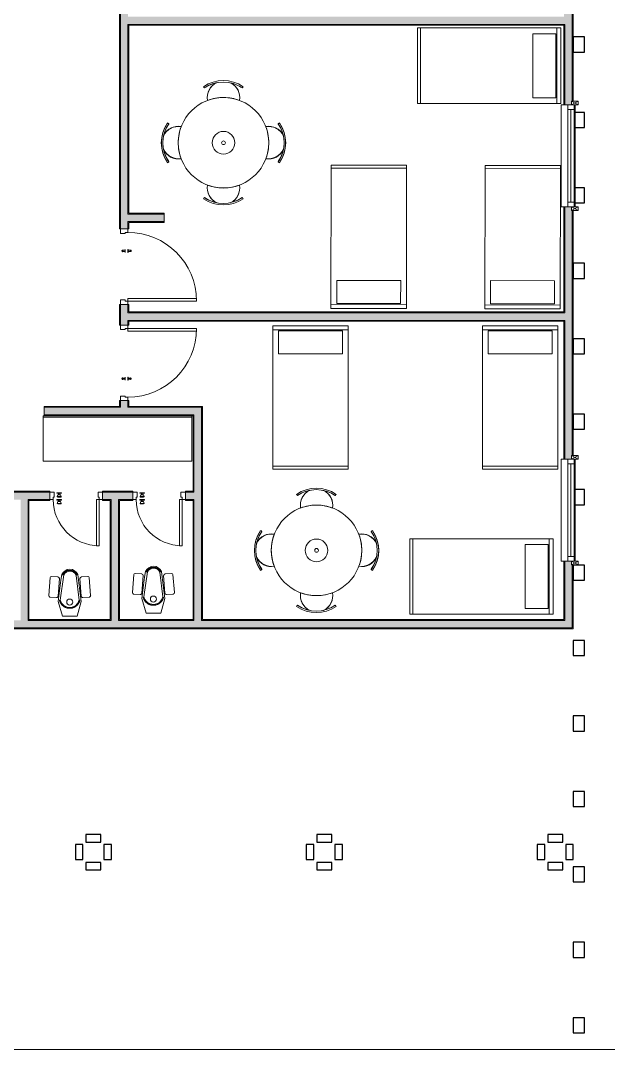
# Model space of a CAD drawing. Header units: millimetres. Extents: x -49836 to 59720, y -25216 to 39354.
# Drawn here: x 40913 to 48710, y -25216 to -11579 of the extents above; entities that cross this region are included whole.
import ezdxf

# ---------------------------------------------------------------- set-up
doc = ezdxf.new("R2010")
doc.units = ezdxf.units.MM
for name, color, linetype, lineweight in [('A-DOOR', 31, 'Continuous', 9), ('A-DOOR-FRAM', 31, 'Continuous', 18), ('A-FLOR', 192, 'Continuous', 9), ('A-GENM', 13, 'Continuous', 9), ('A-GLAZ', 151, 'Continuous', 9), ('A-GLAZ-SILL', 1, 'Continuous', 9), ('A-WALL', 113, 'Continuous', 9), ('A-WALL-FNSH', 113, 'Continuous', 25), ('A-WALL-PATT', 111, 'Continuous', 25), ('I-FURN', 30, 'Continuous', 9), ('I-FURN-PNLS', 30, 'Continuous', 9), ('P-SANR-FIXT', 6, 'Continuous', 9), ('Q-CASE', 31, 'Continuous', 9)]:
    doc.layers.add(name, color=color, linetype=linetype, lineweight=lineweight)
pattern_1 = [(0, (0, 0), (812.8, 203.2), [33.528, -576.072, 33.528, -576.072, -3251.2]), (0, (0, 0), (812.8, 203.2), [-1219.2, 33.528, -1185.672, 33.528, -576.072, -1422.4]), (0, (0, 0), (812.8, 203.2), [-3048, 33.528, -372.872, 33.528, -982.472]), (120, (304.8, 101.6), (-582.3764, 602.30545), [33.528, -576.072, 33.528, -576.072, -3251.2]), (120, (304.8, 101.6), (-582.3764, 602.30545), [-1219.2, 33.528, -1185.672, 33.528, -576.072, -1422.4]), (120, (304.8, 101.6), (-582.3764, 602.30545), [-3048, 33.528, -372.872, 33.528, -982.472]), (240, (406.4, 508), (-230.4236, -805.50545), [33.528, -576.072, 33.528, -576.072, -3251.2]), (240, (406.4, 508), (-230.4236, -805.50545), [-1219.2, 33.528, -1185.672, 33.528, -576.072, -1422.4]), (240, (406.4, 508), (-230.4236, -805.50545), [-3048, 33.528, -372.872, 33.528, -982.472])]

# ---------------------------------------------------------------- blocks, each defined once
blk = doc.blocks.new('Arch - 750 x 2100 mm-239390-Level 2')
at = {"layer": 'A-DOOR', "lineweight": 18}
for p, q in [((420, 960), (420, 50)), ((455, 960), (420, 960)), ((455, 50), (455, 960)), ((420, 50), (455, 50))]:
    blk.add_line(p, q, dxfattribs=at)
at = {"layer": 'A-DOOR'}
for p, q in [((-230, 53), (-230, 50)), ((-229, 53), (-230, 53)), ((-230, 53), (-190, 53)), ((-190, 50), (-230, 50)), ((-230, 50), (-229, 50)), ((-230, 15), (-230, 12)), ((-229, 15), (-230, 15)), ((-230, 15), (-190, 15)), ((-190, 12), (-230, 12)), ((-230, 12), (-229, 12)), ((-212, 83), (-221, 83)), ((-217, 83), (-217, 53)), ((-217, 12), (-217, -18)), ((-214, 83), (-207, 83)), ((-210, 83), (-212, 83)), ((-209, 83), (-210, 83)), ((-199, 83), (-209, 83)), ((-203, 53), (-203, 83)), ((-203, -18), (-203, 12)), ((-190, 53), (-191, 53)), ((-191, 50), (-190, 50)), ((-190, 15), (-191, 15)), ((-191, 12), (-190, 12)), ((-190, 50), (-190, 53)), ((-190, 12), (-190, 15)), ((-221, -18), (-212, -18)), ((-207, -18), (-214, -18)), ((-212, -18), (-210, -18)), ((-210, -18), (-209, -18)), ((-209, -18), (-199, -18))]:
    blk.add_line(p, q, dxfattribs=at)
at = {"layer": 'A-DOOR', "flags": 128}
for points in [[(-199, 83), (-199, 83), (-199, 84), (-199, 84), (-199, 85), (-199, 85), (-199, 86), (-199, 86), (-200, 86), (-200, 87), (-200, 87), (-200, 88), (-200, 88), (-200, 88), (-201, 89), (-201, 89), (-201, 90), (-201, 90), (-202, 90), (-202, 91), (-202, 91), (-203, 91), (-203, 91), (-203, 92), (-204, 92), (-204, 92), (-204, 92), (-205, 93), (-205, 93), (-206, 93), (-206, 93), (-206, 93), (-207, 93), (-207, 94), (-208, 94), (-208, 94), (-209, 94), (-209, 94), (-209, 94), (-210, 94), (-210, 94), (-211, 94), (-211, 94), (-212, 94), (-212, 94), (-212, 94), (-213, 94), (-213, 93), (-214, 93), (-214, 93), (-215, 93), (-215, 93), (-215, 93), (-216, 92), (-216, 92), (-216, 92), (-217, 92), (-217, 91), (-217, 91), (-218, 91), (-218, 90), (-218, 90), (-219, 90), (-219, 89), (-219, 89), (-219, 89), (-220, 88), (-220, 88), (-220, 87), (-220, 87), (-220, 87), (-220, 86), (-221, 86), (-221, 85), (-221, 85), (-221, 85), (-221, 84), (-221, 84), (-221, 83), (-221, 83)], [(-221, -18), (-221, -18), (-221, -19), (-221, -19), (-221, -20), (-221, -20), (-221, -21), (-221, -21), (-220, -21), (-220, -22), (-220, -22), (-220, -23), (-220, -23), (-220, -23), (-219, -24), (-219, -24), (-219, -25), (-219, -25), (-218, -25), (-218, -26), (-218, -26), (-217, -26), (-217, -26), (-217, -27), (-216, -27), (-216, -27), (-216, -27), (-215, -28), (-215, -28), (-214, -28), (-214, -28), (-214, -28), (-213, -28), (-213, -29), (-212, -29), (-212, -29), (-211, -29), (-211, -29), (-211, -29), (-210, -29), (-210, -29), (-209, -29), (-209, -29), (-208, -29), (-208, -29), (-208, -29), (-207, -29), (-207, -28), (-206, -28), (-206, -28), (-205, -28), (-205, -28), (-205, -28), (-204, -27), (-204, -27), (-204, -27), (-203, -27), (-203, -26), (-203, -26), (-202, -26), (-202, -25), (-202, -25), (-201, -25), (-201, -24), (-201, -24), (-201, -24), (-200, -23), (-200, -23), (-200, -22), (-200, -22), (-200, -22), (-200, -21), (-199, -21), (-199, -20), (-199, -20), (-199, -20), (-199, -19), (-199, -19), (-199, -18), (-199, -18)]]:
    blk.add_lwpolyline(points, dxfattribs=at)
at = {"layer": 'A-DOOR'}
blk.add_arc((455, 50), 910, 90, 180, dxfattribs=at)
at = {"layer": 'A-DOOR-FRAM'}
for p, q in [((-500, 50), (-455, 50)), ((-500, 50), (-500, -50)), ((-455, 50), (-455, 15)), ((-455, 15), (-440, 15)), ((-440, -50), (-440, 15)), ((455, 15), (440, 15)), ((440, -50), (440, 15)), ((455, 50), (455, 15)), ((500, 50), (455, 50)), ((500, -50), (500, 50)), ((-500, -50), (-440, -50)), ((500, -50), (440, -50))]:
    blk.add_line(p, q, dxfattribs=at)
blk = doc.blocks.new('Arch - 750 x 2100 mm-239391-Level 2')
at = {"layer": 'A-DOOR'}
for p, q in [((-212, 18), (-221, 18)), ((-217, 18), (-217, -12)), ((-214, 18), (-207, 18)), ((-210, 18), (-212, 18)), ((-209, 18), (-210, 18)), ((-199, 18), (-209, 18)), ((-203, -12), (-203, 18)), ((-230, -12), (-230, -15)), ((-229, -12), (-230, -12)), ((-230, -12), (-190, -12)), ((-190, -15), (-230, -15)), ((-230, -15), (-229, -15)), ((-230, -50), (-230, -53)), ((-229, -50), (-230, -50)), ((-230, -50), (-190, -50)), ((-190, -53), (-230, -53)), ((-230, -53), (-229, -53)), ((-221, -83), (-212, -83)), ((-217, -53), (-217, -83)), ((-207, -83), (-214, -83)), ((-212, -83), (-210, -83)), ((-210, -83), (-209, -83)), ((-209, -83), (-199, -83)), ((-203, -83), (-203, -53)), ((-190, -12), (-191, -12)), ((-191, -15), (-190, -15)), ((-190, -50), (-191, -50)), ((-191, -53), (-190, -53)), ((-190, -15), (-190, -12)), ((-190, -53), (-190, -50))]:
    blk.add_line(p, q, dxfattribs=at)
at = {"layer": 'A-DOOR', "lineweight": 18}
for p, q in [((420, -50), (455, -50)), ((420, -960), (420, -50)), ((455, -50), (455, -960)), ((455, -960), (420, -960))]:
    blk.add_line(p, q, dxfattribs=at)
at = {"layer": 'A-DOOR', "flags": 128}
for points in [[(-199, 18), (-199, 18), (-199, 19), (-199, 19), (-199, 20), (-199, 20), (-199, 21), (-199, 21), (-200, 21), (-200, 22), (-200, 22), (-200, 23), (-200, 23), (-200, 23), (-201, 24), (-201, 24), (-201, 25), (-201, 25), (-202, 25), (-202, 26), (-202, 26), (-203, 26), (-203, 26), (-203, 27), (-204, 27), (-204, 27), (-204, 27), (-205, 28), (-205, 28), (-206, 28), (-206, 28), (-206, 28), (-207, 28), (-207, 29), (-208, 29), (-208, 29), (-209, 29), (-209, 29), (-209, 29), (-210, 29), (-210, 29), (-211, 29), (-211, 29), (-212, 29), (-212, 29), (-212, 29), (-213, 29), (-213, 28), (-214, 28), (-214, 28), (-215, 28), (-215, 28), (-215, 28), (-216, 27), (-216, 27), (-216, 27), (-217, 27), (-217, 26), (-217, 26), (-218, 26), (-218, 25), (-218, 25), (-219, 25), (-219, 24), (-219, 24), (-219, 24), (-220, 23), (-220, 23), (-220, 22), (-220, 22), (-220, 22), (-220, 21), (-221, 21), (-221, 20), (-221, 20), (-221, 20), (-221, 19), (-221, 19), (-221, 18), (-221, 18)], [(-221, -83), (-221, -83), (-221, -84), (-221, -84), (-221, -85), (-221, -85), (-221, -86), (-221, -86), (-220, -86), (-220, -87), (-220, -87), (-220, -88), (-220, -88), (-220, -88), (-219, -89), (-219, -89), (-219, -90), (-219, -90), (-218, -90), (-218, -91), (-218, -91), (-217, -91), (-217, -91), (-217, -92), (-216, -92), (-216, -92), (-216, -92), (-215, -93), (-215, -93), (-214, -93), (-214, -93), (-214, -93), (-213, -93), (-213, -94), (-212, -94), (-212, -94), (-211, -94), (-211, -94), (-211, -94), (-210, -94), (-210, -94), (-209, -94), (-209, -94), (-208, -94), (-208, -94), (-208, -94), (-207, -94), (-207, -93), (-206, -93), (-206, -93), (-205, -93), (-205, -93), (-205, -93), (-204, -92), (-204, -92), (-204, -92), (-203, -92), (-203, -91), (-203, -91), (-202, -91), (-202, -90), (-202, -90), (-201, -90), (-201, -89), (-201, -89), (-201, -89), (-200, -88), (-200, -88), (-200, -87), (-200, -87), (-200, -87), (-200, -86), (-199, -86), (-199, -85), (-199, -85), (-199, -85), (-199, -84), (-199, -84), (-199, -83), (-199, -83)]]:
    blk.add_lwpolyline(points, dxfattribs=at)
at = {"layer": 'A-DOOR'}
blk.add_arc((455, -50), 910, 180, 270, dxfattribs=at)
at = {"layer": 'A-DOOR-FRAM'}
for p, q in [((-500, 50), (-440, 50)), ((-500, -50), (-500, 50)), ((-440, 50), (-440, -15)), ((440, 50), (440, -15)), ((500, 50), (440, 50)), ((500, 50), (500, -50)), ((-500, -50), (-455, -50)), ((-455, -15), (-440, -15)), ((-455, -50), (-455, -15)), ((455, -15), (440, -15)), ((455, -50), (455, -15)), ((500, -50), (455, -50))]:
    blk.add_line(p, q, dxfattribs=at)
blk = doc.blocks.new('Single Arch - wc-237963-Level 2')
at = {"layer": 'A-DOOR'}
for p, q in [((-255, 40), (-255, 34)), ((-255, 40), (-195, 40)), ((-195, 34), (-255, 34)), ((-244, 15), (-250, -10)), ((-206, 15), (-244, 15)), ((-235, 34), (-235, 15)), ((-215, 15), (-215, 34)), ((-200, -10), (-206, 15)), ((-195, 34), (-195, 40)), ((-255, -50), (-255, -56)), ((-255, -50), (-195, -50)), ((-195, -56), (-255, -56)), ((-250, -10), (-250, -13)), ((-200, -10), (-250, -10)), ((-250, -13), (-245, -15)), ((-200, -13), (-250, -13)), ((-244, -75), (-250, -100)), ((-250, -100), (-250, -103)), ((-200, -100), (-250, -100)), ((-250, -103), (-245, -105)), ((-200, -103), (-250, -103)), ((-248, -103), (-245, -103)), ((-245, -15), (-239, -15)), ((-205, -15), (-245, -15)), ((-245, -105), (-239, -105)), ((-205, -105), (-245, -105)), ((-206, -75), (-244, -75)), ((-235, -56), (-235, -75)), ((-215, -75), (-215, -56)), ((-211, -15), (-205, -15)), ((-211, -105), (-205, -105)), ((-200, -100), (-206, -75)), ((-205, -15), (-200, -13)), ((-205, -13), (-202, -13)), ((-205, -105), (-200, -103)), ((-200, -13), (-200, -10)), ((-200, -103), (-200, -100)), ((-195, -56), (-195, -50))]:
    blk.add_line(p, q, dxfattribs=at)
at = {"layer": 'A-DOOR', "lineweight": 18}
for p, q in [((270, -50), (305, -50)), ((270, -660), (270, -50)), ((305, -50), (305, -660)), ((305, -660), (270, -660))]:
    blk.add_line(p, q, dxfattribs=at)
at = {"layer": 'A-DOOR'}
blk.add_arc((305, -50), 610, 180, 270, dxfattribs=at)
at = {"layer": 'A-DOOR-FRAM'}
for p, q in [((-350, 50), (-290, 50)), ((-350, -50), (-350, 50)), ((-290, 50), (-290, -15)), ((290, 50), (290, -15)), ((350, 50), (290, 50)), ((350, 50), (350, -50)), ((-350, -50), (-305, -50)), ((-305, -15), (-290, -15)), ((-305, -50), (-305, -15)), ((305, -15), (290, -15)), ((305, -50), (305, -15)), ((350, -50), (305, -50))]:
    blk.add_line(p, q, dxfattribs=at)
blk = doc.blocks.new('Arched _2_ - Arched _2_-211957-Level 2')
at = {"layer": 'A-GLAZ'}
for p, q in [((390, 20), (-960, 20)), ((-960, 20), (-960, -66)), ((-900, -66), (-900, 20)), ((330, -66), (330, 20)), ((390, -66), (390, 20)), ((-1010, -117), (-960, -32)), ((-960, -117), (-1010, -32)), ((-1010, -32), (-1010, -117)), ((-960, -32), (-1010, -32)), ((-1010, -117), (-960, -117)), ((-960, -117), (-960, -32)), ((-960, -66), (390, -66)), ((-960, -79), (390, -79)), ((-900, -23), (330, -23)), ((440, -117), (390, -32)), ((390, -117), (440, -32)), ((390, -117), (390, -32)), ((390, -32), (440, -32)), ((440, -117), (390, -117)), ((440, -32), (440, -117))]:
    blk.add_line(p, q, dxfattribs=at)
at = {"layer": 'A-GLAZ-SILL'}
for p, q in [((-960, 108), (-960, -66)), ((390, 108), (-960, 108)), ((-960, 108), (-960, 70)), ((390, 108), (-960, 108)), ((390, -66), (390, 108)), ((390, 70), (390, 108)), ((-960, -66), (390, -66))]:
    blk.add_line(p, q, dxfattribs=at)
blk = doc.blocks.new('WC- Indian - 620 x 550 mm-V6-Level 2')
at = {"layer": 'P-SANR-FIXT'}
for p, q in [((-97, 315), (-152, 123)), ((-97, 315), (-152, 123)), ((97, 315), (-97, 315)), ((97, 315), (-97, 315)), ((152, 123), (97, 315)), ((152, 123), (97, 315)), ((-278, 44), (-260, -195)), ((-278, 44), (-260, -195)), ((-175, 70), (-263, 63)), ((-175, 70), (-263, 63)), ((-136, -183), (-154, 51)), ((-136, -183), (-154, 51)), ((-152, 123), (-116, -160)), ((-152, 123), (-116, -160)), ((-84, -225), (-125, 102)), ((125, 102), (79, -230)), ((116, -160), (152, 123)), ((116, -160), (152, 123)), ((154, 51), (136, -183)), ((154, 51), (136, -183)), ((263, 63), (175, 70)), ((263, 63), (175, 70)), ((260, -195), (278, 44)), ((260, -195), (278, 44)), ((-243, -211), (-155, -204)), ((-243, -211), (-155, -204)), ((-116, -160), (-107, -235)), ((-116, -160), (-107, -235)), ((104, -235), (116, -160)), ((104, -235), (116, -160)), ((155, -204), (243, -211)), ((155, -204), (243, -211))]:
    blk.add_line(p, q, dxfattribs=at)
at = {"layer": 'P-SANR-FIXT', "flags": 128}
for points in [[(-135, 103), (-134, 108), (-133, 113), (-131, 119), (-129, 124), (-127, 129), (-124, 134), (-122, 139), (-119, 144), (-116, 148), (-113, 153), (-110, 158), (-106, 162), (-103, 166), (-99, 170), (-95, 174), (-91, 178), (-87, 181), (-82, 185), (-78, 188), (-73, 191), (-68, 194), (-63, 196), (-59, 199), (-53, 201), (-48, 203), (-43, 205), (-38, 206), (-32, 208), (-27, 209), (-22, 210), (-16, 211), (-11, 211), (-5, 212), (-2, 212)], [(2, 212), (6, 212), (11, 211), (17, 211), (22, 210), (28, 209), (33, 208), (38, 206), (44, 205), (49, 203), (54, 201), (59, 199), (64, 196), (69, 193), (74, 191), (78, 188), (83, 184), (87, 181), (91, 177), (95, 174), (99, 170), (103, 166), (107, 161), (110, 157), (113, 153), (117, 148), (119, 143), (122, 139), (125, 134), (127, 129), (129, 123), (131, 118), (133, 113), (134, 108), (135, 103)], [(-3, -291), (-6, -290), (-9, -290), (-13, -290), (-17, -289), (-21, -289), (-25, -288), (-29, -287), (-33, -286), (-36, -284), (-40, -283), (-44, -281), (-47, -279), (-51, -277), (-54, -275), (-57, -273), (-61, -271), (-64, -269), (-67, -266), (-70, -263), (-73, -261), (-75, -258), (-78, -255), (-80, -252), (-83, -248), (-85, -245), (-87, -242), (-89, -238), (-91, -235), (-92, -231), (-94, -228)], [(94, -228), (92, -231), (91, -235), (89, -238), (87, -242), (85, -245), (83, -249), (80, -252), (78, -255), (75, -258), (72, -261), (70, -264), (67, -266), (64, -269), (60, -271), (57, -273), (54, -276), (50, -278), (47, -280), (43, -281), (40, -283), (36, -284), (32, -286), (29, -287), (25, -288), (21, -289), (17, -289), (13, -290), (9, -290), (5, -290), (3, -291)], [(2, -291), (2, -291), (2, -291), (2, -291), (2, -291), (2, -291), (2, -291), (1, -291), (1, -291), (1, -291), (1, -291), (1, -291), (1, -291), (1, -291), (1, -291), (1, -291), (1, -291), (1, -291), (1, -291), (1, -291), (1, -291), (1, -291), (1, -291), (1, -291), (1, -291), (1, -291), (1, -291), (1, -291), (1, -291), (1, -291), (1, -291), (0, -291), (0, -291), (0, -291), (0, -291), (0, -291), (0, -291), (0, -291), (0, -291), (0, -291), (0, -291), (0, -291), (0, -291), (0, -291), (0, -291), (0, -291), (0, -291), (-1, -291), (-1, -291), (-1, -291), (-1, -291), (-1, -291), (-1, -291), (-1, -291), (-1, -291), (-1, -291), (-1, -291), (-1, -291), (-1, -291), (-1, -291), (-1, -291), (-1, -291), (-1, -291), (-1, -291), (-1, -291), (-1, -291), (-1, -291), (-1, -291), (-1, -291), (-1, -291), (-1, -291), (-2, -291), (-2, -291), (-2, -291), (-2, -291), (-2, -291), (-2, -291), (-2, -291)]]:
    blk.add_lwpolyline(points, dxfattribs=at)
at = {"layer": 'P-SANR-FIXT'}
for centre, radius, start, end in [((0, 73), 128, 13.0433, 166.9567), ((0, 129), 40, 0, 180), ((-258, 43), 20.3, 103.618, 178.382), ((-258, 43), 20.3, 103.618, 178.382), ((-174, 50), 20, 3.9185, 94.0815), ((-174, 50), 20, 3.9185, 94.0815), ((0, 129), 40, 180, 0), ((174, 50), 20, 85.9185, 176.0815), ((174, 50), 20, 85.9185, 176.0815), ((258, 43), 20.3, 1.618, 76.382), ((258, 43), 20.3, 1.618, 76.382), ((-240, -190), 20.5, 194.0914, 262.5701), ((-240, -190), 20.5, 194.0914, 262.5701), ((-158, -183), 21.5, 276.849, 359.151), ((-158, -183), 21.5, 276.849, 359.151), ((-2, -192), 114, 202.2273, 337.7727), ((-2, -192), 114, 202.2273, 337.7727), ((-2, -192), 89, 202.2273, 334.2802), ((158, -183), 21.5, 180.849, 263.151), ((158, -183), 21.5, 180.849, 263.151), ((240, -190), 20.5, 277.4299, 345.9086), ((240, -190), 20.5, 277.4299, 345.9086)]:
    blk.add_arc(centre, radius, start, end, dxfattribs=at)
blk = doc.blocks.new('Counter Top w Sinks - 600mm x 1200mm Long-187244-Level 2')
at = {"layer": 'Q-CASE'}
for p, q in [((858, 662), (-1116, 662)), ((-1116, 662), (-1116, 62)), ((858, 62), (858, 662)), ((858, 81), (-1116, 81)), ((-1116, 62), (858, 62))]:
    blk.add_line(p, q, dxfattribs=at)
blk = doc.blocks.new('Table Dining 4 Seater-Circular - 1200 mm dia-177582-Level 2')
at = {"layer": 'I-FURN-PNLS'}
for p, q in [((-265, 743), (-253, 726)), ((-265, 743), (-253, 726)), ((248, 726), (259, 743)), ((259, 743), (248, 726)), ((-726, 248), (-743, 259)), ((-741, 262), (-725, 251)), ((741, 262), (725, 251)), ((743, 259), (726, 248)), ((-743, -265), (-726, -253)), ((-741, -262), (-725, -251)), ((741, -262), (725, -251)), ((726, -253), (743, -265)), ((-253, -726), (-265, -743)), ((-265, -743), (-253, -726)), ((259, -743), (248, -726)), ((259, -743), (248, -726))]:
    blk.add_line(p, q, dxfattribs=at)
for centre, radius, start, end in [((-3, 368), 457, 55, 125), ((-3, 368), 457, 55, 125), ((-3, 368), 437, 55, 125), ((-3, 368), 437, 100.9126, 125), ((0, 600), 215, 113.4276, 190.3238), ((0, 600), 215, 115.8607, 190.3238), ((-3, 368), 437, 55, 77.7309), ((0, 600), 215, 349.6762, 65.2158), ((0, 600), 215, 349.6762, 63.3002), ((0, 0), 600, 90, 270), ((0, 0), 600, 90, 270), ((0, 0), 600, 89.5574, 110.6423), ((0, 0), 600, 270, 90), ((0, 0), 600, 270, 90), ((0, 0), 600, 69.3577, 89.5574), ((-368, -3), 457, 145, 215), ((-367, 0), 457, 145, 215), ((-367, 0), 437, 145, 215), ((-368, -3), 437, 145, 167.7309), ((-600, 0), 215, 79.6762, 155.2158), ((-599, 3), 215, 79.6762, 153.3002), ((0, 0), 600, 159.3577, 179.5574), ((0, 0), 150, 90, 270), ((0, 0), 150, 90, 270), ((0, 0), 150, 270, 90), ((0, 0), 150, 270, 90), ((599, 3), 215, 26.6998, 100.3238), ((600, 0), 215, 24.7842, 100.3238), ((0, 0), 600, 0.4426, 20.6423), ((367, 0), 437, 325, 35), ((368, -3), 437, 12.2691, 35), ((367, 0), 457, 325, 35), ((368, -3), 457, 325, 35), ((0, 0), 600, 179.5574, 200.6423), ((0, 0), 24.9, 360, 180), ((0, 0), 24.9, 180, 360), ((0, 0), 600, 339.3577, 0.4426), ((-368, -3), 437, 190.9126, 215), ((-600, 0), 215, 203.4276, 280.3238), ((-599, 3), 215, 205.8607, 280.3238), ((599, 3), 215, 259.6762, 334.1393), ((600, 0), 215, 259.6762, 336.5724), ((368, -3), 437, 325, 349.0874), ((0, -600), 215, 169.6762, 246.5724), ((0, -600), 215, 169.6762, 244.1393), ((0, 0), 600, 249.3577, 270.4426), ((0, 0), 600, 270.4426, 290.6423), ((0, -600), 215, 294.7842, 10.3238), ((0, -600), 215, 296.6998, 10.3238), ((-3, -368), 457, 235, 305), ((-3, -368), 457, 235, 305), ((-3, -368), 437, 235, 259.0874), ((-3, -368), 437, 235, 305), ((-3, -368), 437, 282.2691, 305)]:
    blk.add_arc(centre, radius, start, end, dxfattribs=at)
blk = doc.blocks.new('Bed _2_ - 1422 x 1981mm - Double-188209-Level 2')
at = {"layer": 'I-FURN'}
for p, q in [((481, 0), (-519, 0)), ((-519, 0), (-519, -1900)), ((-519, -1900), (-519, 0)), ((-519, 0), (481, 0)), ((481, -1900), (481, 0)), ((481, 0), (481, -1900)), ((481, -52), (-519, -52)), ((-443, -373), (-443, -68)), ((-443, -68), (405, -68)), ((405, -68), (405, -373)), ((405, -373), (-443, -373)), ((481, -1862), (-519, -1862)), ((-519, -1900), (481, -1900)), ((481, -1900), (-519, -1900))]:
    blk.add_line(p, q, dxfattribs=at)
blk = doc.blocks.new('Family8 - COLUMN-V16-Level 2')
at = {"layer": 'A-GENM', "lineweight": 25}
for p, q in [((100, -64), (-100, -64)), ((-100, -64), (-100, -164)), ((100, -164), (100, -64)), ((-140, -196), (-240, -196)), ((-240, -196), (-240, -395)), ((-140, -395), (-140, -196)), ((-100, -164), (100, -164)), ((238, -195), (138, -195)), ((138, -195), (138, -395)), ((238, -395), (238, -195)), ((-240, -395), (-140, -395)), ((138, -395), (238, -395)), ((-100, -434), (-100, -534)), ((100, -434), (-100, -434)), ((-100, -534), (100, -534)), ((100, -534), (100, -434))]:
    blk.add_line(p, q, dxfattribs=at)
blk = doc.blocks.new('elman - elman-246418-Level 2')
at = {"layer": 'A-GENM', "lineweight": 25}
for p, q in [((48393, -11796), (48243, -11796)), ((48243, -11796), (48243, -11996)), ((48393, -11996), (48393, -11796)), ((48243, -11996), (48393, -11996)), ((48393, -12796), (48268, -12796)), ((48393, -12996), (48393, -12796)), ((48268, -12996), (48393, -12996)), ((48393, -13796), (48268, -13796)), ((48393, -13996), (48393, -13796)), ((48268, -13996), (48393, -13996)), ((48393, -14796), (48243, -14796)), ((48243, -14796), (48243, -14996)), ((48393, -14996), (48393, -14796)), ((48243, -14996), (48393, -14996)), ((48393, -15796), (48243, -15796)), ((48243, -15796), (48243, -15996)), ((48393, -15996), (48393, -15796)), ((48243, -15996), (48393, -15996)), ((48393, -16796), (48243, -16796)), ((48243, -16796), (48243, -16996)), ((48393, -16996), (48393, -16796)), ((48243, -16996), (48393, -16996)), ((48393, -17796), (48268, -17796)), ((48393, -17996), (48393, -17796)), ((48268, -17996), (48393, -17996)), ((48393, -18796), (48243, -18796)), ((48243, -18796), (48243, -18996)), ((48393, -18996), (48393, -18796)), ((48243, -18996), (48393, -18996)), ((48393, -19796), (48243, -19796)), ((48243, -19796), (48243, -19996)), ((48393, -19996), (48393, -19796)), ((48243, -19996), (48393, -19996)), ((48393, -20796), (48243, -20796)), ((48243, -20796), (48243, -20996)), ((48393, -20996), (48393, -20796)), ((48243, -20996), (48393, -20996)), ((48393, -21796), (48243, -21796)), ((48243, -21796), (48243, -21996)), ((48393, -21996), (48393, -21796)), ((48243, -21996), (48393, -21996)), ((48393, -22796), (48243, -22796)), ((48243, -22796), (48243, -22996)), ((48393, -22996), (48393, -22796)), ((48243, -22996), (48393, -22996)), ((48393, -23796), (48243, -23796)), ((48243, -23796), (48243, -23996)), ((48393, -23996), (48393, -23796)), ((48243, -23996), (48393, -23996)), ((48393, -24796), (48243, -24796)), ((48243, -24796), (48243, -24996)), ((48393, -24996), (48393, -24796)), ((48243, -24996), (48393, -24996))]:
    blk.add_line(p, q, dxfattribs=at)

msp = doc.modelspace()

# ---------------------------------------------------------------- hatches: boundary and pattern name
at = {"layer": 'A-WALL-PATT'}
h = msp.add_hatch(color=256, dxfattribs=at)
h.paths.add_polyline_path([(48131, -19529), (48231, -19529), (48231, -18792), (48222, -18792), (48221, -18742), (48131, -18742), (48131, -19517)], flags=0)
h.paths.add_polyline_path([(48222, -17392), (48222, -17342), (48231, -17342), (48231, -14096), (48222, -14096), (48222, -14046), (48131, -14046), (48131, -17392), (48213, -17392)], flags=0)
h.paths.add_polyline_path([(48146, -12696), (48222, -12696), (48222, -12646), (48231, -12646), (48231, -10812), (48222, -10812), (48222, -10762), (48131, -10762), (48131, -12696), (48145, -12696)], flags=0)
h.paths.add_polyline_path([(48131, -9412), (48222, -9412), (48222, -9362), (48231, -9362), (48231, -6116), (48222, -6116), (48222, -6066), (48131, -6066), (48131, -8993)], flags=0)
h.paths.add_polyline_path([(48131, -4716), (48222, -4716), (48222, -4666), (48231, -4666), (48231, -2042), (48141, -2042), (48141, -2092), (48131, -2092), (48131, -3629)], flags=0)
h.paths.add_polyline_path([(48178, -692), (48231, -692), (48231, 2671), (48131, 2571), (48131, -642), (48141, -642), (48141, -692), (48177, -692)], flags=0)
at = {"layer": 'A-WALL-PATT', "lineweight": 9}
h = msp.add_hatch(dxfattribs=at)
h.set_pattern_fill('FP_2', color=256, style=0, pattern_type=2)
h.set_pattern_definition(pattern_1)
h.paths.add_polyline_path([(48231, -19629), (48243, -19629), (48243, -18792), (48231, -18792), (48231, -19529)], flags=0)
h.paths.add_polyline_path([(48243, -17342), (48243, -14096), (48231, -14096), (48231, -17342), (48242, -17342)], flags=0)
h.paths.add_polyline_path([(48239, -12646), (48243, -12646), (48243, -10812), (48231, -10812), (48231, -12646)], flags=0)
h.paths.add_polyline_path([(48243, -9362), (48243, -6116), (48231, -6116), (48231, -9362), (48238, -9362)], flags=0)
h.paths.add_polyline_path([(48243, -4666), (48243, -2042), (48231, -2042), (48231, -4666), (48235, -4666)], flags=0)
h.paths.add_polyline_path([(48243, -692), (48243, 2683), (48231, 2671), (48231, -692), (48233, -692)], flags=0)
h = msp.add_hatch(dxfattribs=at)
h.set_pattern_fill('FP_2', color=256, style=0, pattern_type=2)
h.set_pattern_definition(pattern_1)
h.paths.add_polyline_path([(48131, -19517), (48131, -18742), (48119, -18742), (48119, -19517)], flags=0)
h.paths.add_polyline_path([(48131, -17392), (48131, -15553), (48119, -15553), (48119, -17392), (48125, -17392)], flags=0)
h.paths.add_polyline_path([(48131, -15453), (48131, -14046), (48119, -14046), (48119, -15453)], flags=0)
h.paths.add_polyline_path([(48131, -12696), (48131, -11629), (48119, -11629), (48119, -12696), (48122, -12696)], flags=0)
h.paths.add_polyline_path([(48119, -11529), (48131, -11529), (48131, -10762), (48119, -10762), (48119, -11517)], flags=0)
h.paths.add_polyline_path([(48125, -9412), (48131, -9412), (48131, -7529), (48119, -7529), (48119, -9412)], flags=0)
h.paths.add_polyline_path([(48119, -7429), (48131, -7429), (48131, -6066), (48119, -6066), (48119, -7417)], flags=0)
h.paths.add_polyline_path([(48131, -4716), (48131, -3629), (48119, -3629), (48119, -4716), (48128, -4716)], flags=0)
h.paths.add_polyline_path([(48131, -3529), (48131, -2092), (48119, -2092), (48119, -3529)], flags=0)
h.paths.add_polyline_path([(48131, -642), (48131, 2571), (48119, 2559), (48119, -642), (48125, -642)], flags=0)
at = {"layer": 'A-WALL-PATT'}
h = msp.add_hatch(color=256, dxfattribs=at)
h.paths.add_polyline_path([(42337, -16705), (42337, -16615), (42237, -16615), (42237, -16705)], flags=0)
h.paths.add_polyline_path([(42237, -15615), (42337, -15615), (42337, -15341), (42237, -15341)], flags=0)
h.paths.add_polyline_path([(42337, -14341), (42337, -8741), (42237, -8741), (42237, -14341)], flags=0)
h.paths.add_polyline_path([(42237, -7741), (42337, -7741), (42337, -7317), (42237, -7317), (42237, -7427)], flags=0)
h.paths.add_polyline_path([(42237, -6317), (42337, -6317), (42337, -3529), (42237, -3529), (42237, -6252)], flags=0)
at = {"layer": 'A-WALL-PATT', "lineweight": 9}
h = msp.add_hatch(dxfattribs=at)
h.set_pattern_fill('FP_2', color=256, style=0, pattern_type=2)
h.set_pattern_definition(pattern_1)
h.paths.add_polyline_path([(42237, -16693), (42237, -16615), (42225, -16615), (42225, -16693)], flags=0)
h.paths.add_polyline_path([(42237, -15615), (42237, -15341), (42225, -15341), (42225, -15615)], flags=0)
h.paths.add_polyline_path([(42225, -14341), (42237, -14341), (42237, -8741), (42225, -8741), (42225, -13691)], flags=0)
h.paths.add_polyline_path([(42237, -7741), (42237, -7317), (42225, -7317), (42225, -7741)], flags=0)
h.paths.add_polyline_path([(42225, -6317), (42237, -6317), (42237, -3641), (42225, -3628), (42225, -6252)], flags=0)
h = msp.add_hatch(dxfattribs=at)
h.set_pattern_fill('FP_2', color=256, style=0, pattern_type=2)
h.set_pattern_definition(pattern_1)
h.paths.add_polyline_path([(42337, -16693), (42349, -16693), (42349, -16615), (42337, -16615)], flags=0)
h.paths.add_polyline_path([(42337, -15615), (42349, -15615), (42349, -15553), (42337, -15553)], flags=0)
h.paths.add_polyline_path([(42349, -15453), (42349, -15341), (42337, -15341), (42337, -15453)], flags=0)
h.paths.add_polyline_path([(42349, -14341), (42349, -14244), (42337, -14244), (42337, -14341)], flags=0)
h.paths.add_polyline_path([(42337, -14144), (42349, -14144), (42349, -11629), (42337, -11629), (42337, -13691)], flags=0)
h.paths.add_polyline_path([(42349, -11529), (42349, -9049), (42337, -9049), (42337, -11529)], flags=0)
h.paths.add_polyline_path([(42337, -8949), (42349, -8949), (42349, -8741), (42337, -8741)], flags=0)
h.paths.add_polyline_path([(42337, -7741), (42349, -7741), (42349, -7529), (42337, -7529)], flags=0)
h.paths.add_polyline_path([(42349, -7429), (42349, -7317), (42337, -7317), (42337, -7429)], flags=0)
h.paths.add_polyline_path([(42349, -6317), (42349, -6209), (42337, -6209), (42337, -6317)], flags=0)
h.paths.add_polyline_path([(42349, -6109), (42349, -3629), (42337, -3629), (42337, -6109)], flags=0)
at = {"layer": 'A-WALL-PATT'}
for points in [[(42349, -11629), (48131, -11629), (48131, -11529), (42337, -11529), (42337, -11629)], [(42337, -14244), (42816, -14244), (42816, -14144), (42337, -14144)], [(42808, -15553), (48131, -15553), (48131, -15453), (42337, -15453), (42337, -15553), (42349, -15553)], [(41225, -16805), (43213, -16805), (43213, -16705), (41225, -16705)], [(43313, -19529), (43313, -16705), (43213, -16705), (43213, -19529)], [(40913, -19529), (41013, -19529), (41013, -17929), (40913, -17929), (40913, -19517)], [(42113, -19529), (42213, -19529), (42213, -17929), (42113, -17929), (42113, -19517)], [(42040, -19629), (48231, -19629), (48231, -19529), (38452, -19529), (38552, -19629), (41272, -19629)]]:
    msp.add_hatch(color=256, dxfattribs=at).paths.add_polyline_path(points, flags=0)
at = {"layer": 'A-WALL-PATT', "lineweight": 9}
h = msp.add_hatch(dxfattribs=at)
h.set_pattern_fill('FP_2', color=256, style=0, pattern_type=2)
h.set_pattern_definition(pattern_1)
h.paths.add_polyline_path([(45879, -11641), (48119, -11641), (48119, -11629), (42349, -11629), (42349, -11641), (44343, -11641)], flags=0)
h = msp.add_hatch(dxfattribs=at)
h.set_pattern_fill('FP_2', color=256, style=0, pattern_type=2)
h.set_pattern_definition(pattern_1)
h.paths.add_polyline_path([(42349, -15453), (48119, -15453), (48119, -15441), (42349, -15441)], flags=0)
h = msp.add_hatch(dxfattribs=at)
h.set_pattern_fill('FP_2', color=256, style=0, pattern_type=2)
h.set_pattern_definition(pattern_1)
h.paths.add_polyline_path([(42349, -15565), (48119, -15565), (48119, -15553), (42349, -15553)], flags=0)
h = msp.add_hatch(dxfattribs=at)
h.set_pattern_fill('FP_2', color=256, style=0, pattern_type=2)
h.set_pattern_definition(pattern_1)
h.paths.add_polyline_path([(43313, -19517), (43325, -19517), (43325, -16693), (43313, -16693), (43313, -19172)], flags=0)
h = msp.add_hatch(dxfattribs=at)
h.set_pattern_fill('FP_2', color=256, style=0, pattern_type=2)
h.set_pattern_definition(pattern_1)
h.paths.add_polyline_path([(43201, -19517), (43213, -19517), (43213, -17929), (43201, -17929), (43201, -19172)], flags=0)
h.paths.add_polyline_path([(43213, -17829), (43213, -16805), (43201, -16805), (43201, -17829)], flags=0)
at = {"layer": 'A-WALL-PATT'}
h = msp.add_hatch(color=256, dxfattribs=at)
h.paths.add_polyline_path([(40101, -17929), (40101, -17829), (39813, -17829), (39813, -17929), (39825, -17929)], flags=0)
h.paths.add_polyline_path([(43213, -17929), (43213, -17829), (43101, -17829), (43101, -17929), (43201, -17929)], flags=0)
h.paths.add_polyline_path([(41013, -17929), (41301, -17929), (41301, -17829), (40801, -17829), (40801, -17929), (40913, -17929)], flags=0)
h.paths.add_polyline_path([(42113, -17929), (42401, -17929), (42401, -17829), (42001, -17829), (42001, -17929), (42040, -17929)], flags=0)
at = {"layer": 'A-WALL-PATT', "lineweight": 9}
h = msp.add_hatch(dxfattribs=at)
h.set_pattern_fill('FP_2', color=256, style=0, pattern_type=2)
h.set_pattern_definition(pattern_1)
h.paths.add_polyline_path([(41025, -19517), (41025, -17941), (41013, -17941), (41013, -19517)], flags=0)
h = msp.add_hatch(dxfattribs=at)
h.set_pattern_fill('FP_2', color=256, style=0, pattern_type=2)
h.set_pattern_definition(pattern_1)
h.paths.add_polyline_path([(42101, -19517), (42113, -19517), (42113, -17941), (42101, -17941), (42101, -19172)], flags=0)
h = msp.add_hatch(dxfattribs=at)
h.set_pattern_fill('FP_2', color=256, style=0, pattern_type=2)
h.set_pattern_definition(pattern_1)
h.paths.add_polyline_path([(38423, -19641), (48243, -19641), (48243, -19629), (38411, -19629)], flags=0)
h = msp.add_hatch(dxfattribs=at)
h.set_pattern_fill('FP_2', color=256, style=0, pattern_type=2)
h.set_pattern_definition(pattern_1)
h.paths.add_polyline_path([(48131, -19529), (48131, -19517), (43313, -19517), (43313, -19529), (45879, -19529)], flags=0)
h.paths.add_polyline_path([(39713, -19529), (39713, -19517), (38457, -19517), (38469, -19529)], flags=0)
h.paths.add_polyline_path([(39813, -19529), (40913, -19529), (40913, -19517), (39813, -19517)], flags=0)
h.paths.add_polyline_path([(43213, -19529), (43213, -19517), (42213, -19517), (42213, -19529), (42808, -19529)], flags=0)
h.paths.add_polyline_path([(41013, -19529), (42113, -19529), (42113, -19517), (41013, -19517)], flags=0)

# ---------------------------------------------------------------- linework, layer by layer
at = {"layer": 'A-FLOR'}
msp.add_line((-41881, -25216), (50095, -25216), dxfattribs=at)
at = {"layer": 'A-WALL'}
for p, q in [((42237, -8741), (42237, -14341)), ((48231, -10812), (48231, -12646)), ((42337, -11629), (42337, -14144)), ((42337, -11629), (48131, -11629)), ((48131, -11629), (48131, -12696)), ((48131, -14046), (48131, -15453)), ((42816, -14144), (42337, -14144)), ((48231, -14096), (48231, -17342)), ((42337, -14244), (42337, -14341)), ((42816, -14244), (42337, -14244)), ((42237, -15341), (42237, -15615)), ((42337, -15341), (42337, -15453)), ((48131, -15453), (42337, -15453)), ((42337, -15553), (42337, -15615)), ((48131, -15553), (42337, -15553)), ((48131, -15553), (48131, -17392)), ((42237, -16615), (42237, -16705)), ((42337, -16615), (42337, -16705)), ((42237, -16705), (41225, -16705)), ((43313, -16705), (42337, -16705)), ((43313, -19529), (43313, -16705)), ((43213, -16805), (41225, -16805)), ((43213, -17829), (43213, -16805)), ((40801, -17829), (41301, -17829)), ((42001, -17829), (42401, -17829)), ((43101, -17829), (43213, -17829)), ((41013, -19529), (41013, -17929)), ((41013, -17929), (41301, -17929)), ((42001, -17929), (42113, -17929)), ((42113, -19529), (42113, -17929)), ((42213, -19529), (42213, -17929)), ((42213, -17929), (42401, -17929)), ((43101, -17929), (43213, -17929)), ((43213, -19529), (43213, -17929)), ((48131, -18742), (48131, -19529)), ((48231, -18792), (48231, -19629)), ((38411, -19629), (48231, -19629)), ((41013, -19529), (42113, -19529)), ((42213, -19529), (43213, -19529)), ((43313, -19529), (48131, -19529))]:
    msp.add_line(p, q, dxfattribs=at)
at = {"layer": 'A-WALL', "color": 1, "lineweight": 18}
for p, q in [((42816, -14244), (42816, -14144)), ((42237, -14341), (42337, -14341)), ((42337, -15341), (42237, -15341)), ((42237, -15615), (42337, -15615)), ((42337, -16615), (42237, -16615)), ((41225, -16705), (41225, -16805)), ((41301, -17929), (41301, -17829)), ((42001, -17829), (42001, -17929)), ((42401, -17929), (42401, -17829)), ((43101, -17829), (43101, -17929))]:
    msp.add_line(p, q, dxfattribs=at)
at = {"layer": 'A-WALL-FNSH', "color": 7, "lineweight": 18}
for p, q in [((42225, -8741), (42225, -14341)), ((48243, -12646), (48243, -10812)), ((42349, -14132), (42349, -11641)), ((42349, -11641), (48119, -11641)), ((48119, -11641), (48119, -12696)), ((48119, -14046), (48119, -15441)), ((42816, -14132), (42349, -14132)), ((42816, -14144), (42816, -14132)), ((48243, -17342), (48243, -14096)), ((42349, -14341), (42349, -14256)), ((42349, -14256), (42816, -14256)), ((42816, -14256), (42816, -14244)), ((42225, -14341), (42237, -14341)), ((42337, -14341), (42349, -14341)), ((42237, -15341), (42225, -15341)), ((42225, -15341), (42225, -15615)), ((42349, -15341), (42337, -15341)), ((42349, -15441), (42349, -15341)), ((48119, -15441), (42349, -15441)), ((42225, -15615), (42237, -15615)), ((42337, -15615), (42349, -15615)), ((42349, -15615), (42349, -15565)), ((42349, -15565), (48119, -15565)), ((48119, -15565), (48119, -17392)), ((42237, -16615), (42225, -16615)), ((42225, -16615), (42225, -16693)), ((42349, -16615), (42337, -16615)), ((42349, -16693), (42349, -16615)), ((42225, -16693), (41225, -16693)), ((41225, -16693), (41225, -16705)), ((43325, -16693), (42349, -16693)), ((43325, -19517), (43325, -16693)), ((41225, -16805), (41225, -16817)), ((41225, -16817), (43201, -16817)), ((43201, -16817), (43201, -17817)), ((41301, -17817), (40801, -17817)), ((41301, -17829), (41301, -17817)), ((42401, -17817), (42001, -17817)), ((42001, -17817), (42001, -17829)), ((42401, -17829), (42401, -17817)), ((43201, -17817), (43101, -17817)), ((43101, -17817), (43101, -17829)), ((41025, -19517), (41025, -17941)), ((41025, -17941), (41301, -17941)), ((41301, -17941), (41301, -17929)), ((42001, -17929), (42001, -17941)), ((42001, -17941), (42101, -17941)), ((42101, -17941), (42101, -19517)), ((42225, -19517), (42225, -17941)), ((42225, -17941), (42401, -17941)), ((42401, -17941), (42401, -17929)), ((43101, -17929), (43101, -17941)), ((43101, -17941), (43201, -17941)), ((43201, -17941), (43201, -19517)), ((48119, -18742), (48119, -19517)), ((48243, -19641), (48243, -18792)), ((42101, -19517), (41025, -19517)), ((43201, -19517), (42225, -19517)), ((48119, -19517), (43325, -19517)), ((38406, -19641), (48243, -19641))]:
    msp.add_line(p, q, dxfattribs=at)

# ---------------------------------------------------------------- block references
at = {"layer": 'A-DOOR'}
for name, p, rotation in [('Arch - 750 x 2100 mm-239390-Level 2', (42287, -14841), 270), ('Arch - 750 x 2100 mm-239391-Level 2', (42287, -16115), 90)]:
    msp.add_blockref(name, p, dxfattribs=dict(at, rotation=rotation))
for p in [(41651, -17879), (42751, -17879)]:
    msp.add_blockref('Single Arch - wc-237963-Level 2', p, dxfattribs=at)
at = {"layer": 'A-GENM'}
for name, p in [('elman - elman-246418-Level 2', (0, 0)), ('Family8 - COLUMN-V16-Level 2', (41880, -22303)), ('Family8 - COLUMN-V16-Level 2', (44943, -22303)), ('Family8 - COLUMN-V16-Level 2', (48005, -22303))]:
    msp.add_blockref(name, p, dxfattribs=at)
at = {"layer": 'A-GLAZ', "rotation": 90}
for p in [(48190, -13086), (48190, -17782)]:
    msp.add_blockref('Arched _2_ - Arched _2_-211957-Level 2', p, dxfattribs=at)
at = {"layer": 'I-FURN'}
for p, rotation in [((48079, -12196), 269.9999999999996), ((45511, -15396), 179.8851632982393), ((47551, -15400), 179.8851632982393), ((47977, -18965), 269.9999999999999)]:
    msp.add_blockref('Bed _2_ - 1422 x 1981mm - Double-188209-Level 2', p, dxfattribs=dict(at, rotation=rotation))
for p in [(44778, -15625), (47558, -15625)]:
    msp.add_blockref('Bed _2_ - 1422 x 1981mm - Double-188209-Level 2', p, dxfattribs=at)
at = {"layer": 'I-FURN-PNLS'}
for p in [(43605, -13198), (44839, -18601)]:
    msp.add_blockref('Table Dining 4 Seater-Circular - 1200 mm dia-177582-Level 2', p, dxfattribs=at)
at = {"layer": 'P-SANR-FIXT', "rotation": 180}
for p in [(42675, -19117), (41565, -19157)]:
    msp.add_blockref('WC- Indian - 620 x 550 mm-V6-Level 2', p, dxfattribs=at)
at = {"layer": 'Q-CASE', "rotation": 180}
msp.add_blockref('Counter Top w Sinks - 600mm x 1200mm Long-187244-Level 2', (42071, -16755), dxfattribs=at)

doc.saveas('drawing.dxf')
